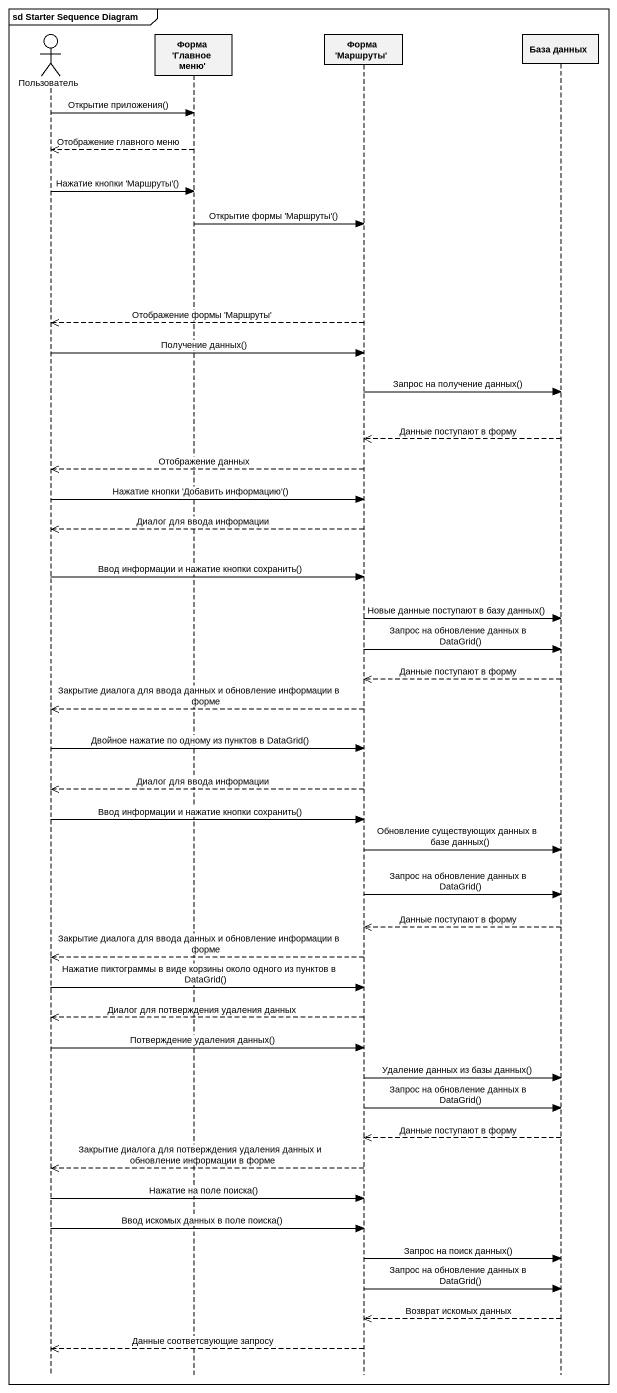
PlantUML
@startuml
mainframe sd Starter Sequence Diagram
hide footbox
actor Пользователь
participant "Форма 'Главное меню'" as Форма_Главное_меню
participant "Форма 'Маршруты'" as Форма_Маршруты
participant "База данных" as База_данных

Пользователь -> Форма_Главное_меню : Открытие приложения()
Форма_Главное_меню -->> Пользователь : Отображение главного меню
Пользователь -> Форма_Главное_меню : Нажатие кнопки 'Маршруты'()
Форма_Главное_меню -> Форма_Маршруты : Открытие формы 'Маршруты'()
Форма_Маршруты -->> Пользователь : Отображение формы 'Маршруты'
Пользователь -> Форма_Маршруты : Получение данных()
Форма_Маршруты -> База_данных : Запрос на получение данных()
База_данных -->> Форма_Маршруты : Данные поступают в форму
Форма_Маршруты -->> Пользователь : Отображение данных
Пользователь -> Форма_Маршруты : Нажатие кнопки 'Добавить информацию'()
Форма_Маршруты -->> Пользователь : Диалог для ввода информации
Пользователь -> Форма_Маршруты : Ввод информации и нажатие кнопки сохранить()
Форма_Маршруты -> База_данных : Новые данные поступают в базу данных()
Форма_Маршруты -> База_данных : Запрос на обновление данных в DataGrid()
База_данных -->> Форма_Маршруты : Данные поступают в форму
Форма_Маршруты -->> Пользователь : Закрытие диалога для ввода данных и обновление информации в форме
Пользователь -> Форма_Маршруты : Двойное нажатие по одному из пунктов в DataGrid()
Форма_Маршруты -->> Пользователь : Диалог для ввода информации
Пользователь -> Форма_Маршруты : Ввод информации и нажатие кнопки сохранить()
Форма_Маршруты -> База_данных : Обновление существующих данных в базе данных()
Форма_Маршруты -> База_данных : Запрос на обновление данных в DataGrid()
База_данных -->> Форма_Маршруты : Данные поступают в форму
Форма_Маршруты -->> Пользователь : Закрытие диалога для ввода данных и обновление информации в форме
Пользователь -> Форма_Маршруты : Нажатие пиктограммы в виде корзины около одного из пунктов в DataGrid()
Форма_Маршруты -->> Пользователь : Диалог для потверждения удаления данных
Пользователь -> Форма_Маршруты : Потверждение удаления данных()
Форма_Маршруты -> База_данных : Удаление данных из базы данных()
Форма_Маршруты -> База_данных : Запрос на обновление данных в DataGrid()
База_данных -->> Форма_Маршруты : Данные поступают в форму
Форма_Маршруты -->> Пользователь : Закрытие диалога для потверждения удаления данных и обновление информации в форме
Пользователь -> Форма_Маршруты : Нажатие на поле поиска()
Пользователь -> Форма_Маршруты : Ввод искомых данных в поле поиска()
Форма_Маршруты -> База_данных : Запрос на поиск данных()
Форма_Маршруты -> База_данных : Запрос на обновление данных в DataGrid()
База_данных -->> Форма_Маршруты : Возврат искомых данных
Форма_Маршруты -->> Пользователь : Данные соответсвующие запросу
@enduml
